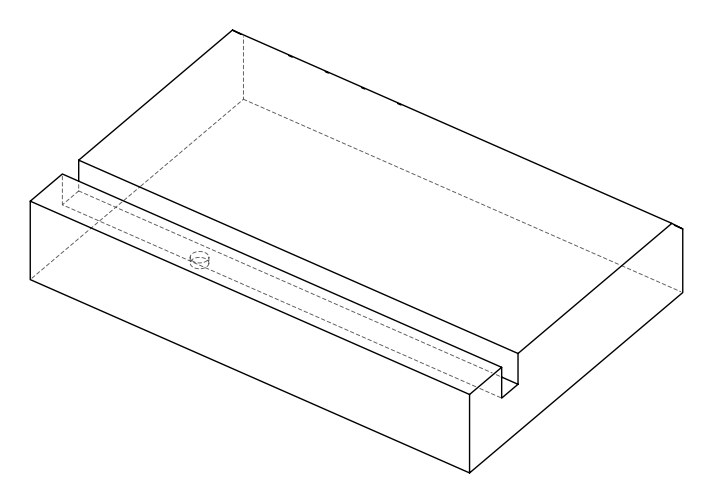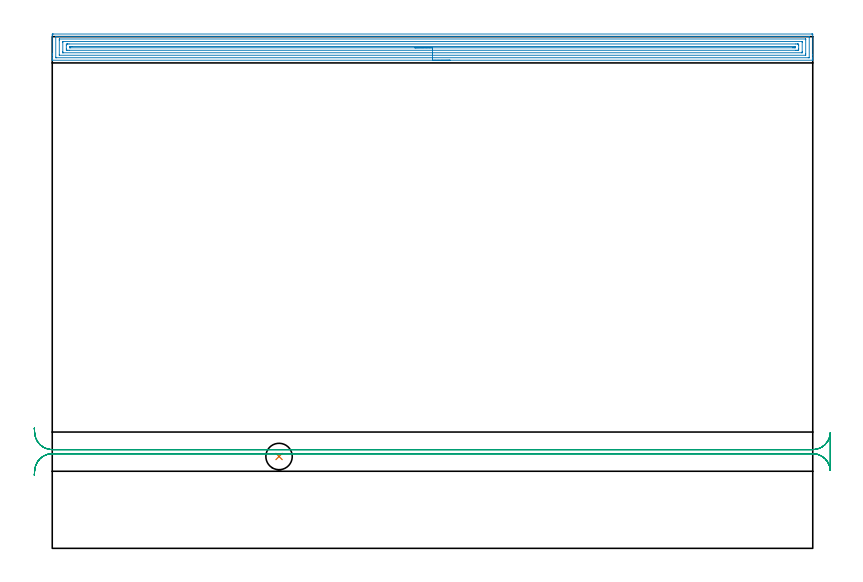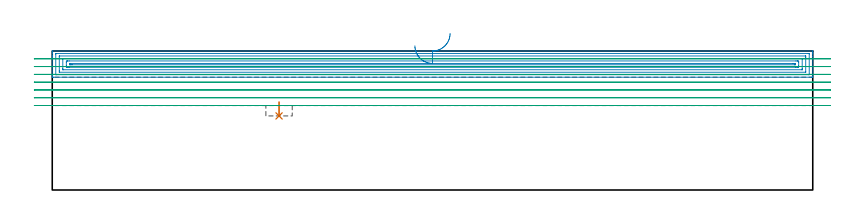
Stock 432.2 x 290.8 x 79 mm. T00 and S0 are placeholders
(PLAN: 3 operations, 2 tool changes, 34.4 min)
(1 INDEXABLE_INSERT_DRILL_BLIND_HOLE_FROM_SOLID | STEP1POCKET | UGT0302_001 | 0.04 min | 6504 mm3)
(2 AREA_MILL | FG_CHAMFER_SURFACE | UGT0205_001 | 20.96 min | 47976 mm3)
(3 MILL_RECTANGULAR_SLOT | SLOT_RECTANGULAR | UGT0201_094 | Follow Part, ap 5, ae 75% | 13.44 min | 293305 mm3)
(TOOL UGT0302_001 | Indexable Insert Drill 15mm | D15 PA180 FL50 Z2)
(TOOL UGT0205_001 | Chamfer Mill 20 x 3 x 45 deg. | D20 FL50 Z2)
(TOOL UGT0201_094 | End mill 20 mm | D20 FL38 Z4)
(OP 1 INDEXABLE_INSERT_DRILL_BLIND_HOLE_FROM_SOLID)
G17 G21 G94 G90
T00 M6
G54
G17 G0 G90 X128.9 Y52.2 S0 M3
G43 Z89. H0
G94 G81 G98 Z42.1 F250. R50.
G80
M5
M2
(OP 2 AREA_MILL)
G17 G21 G94 G90
T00 M6
G54
G17 G0 G90 X226.1 Y277.4 S1061 M3
G43 Z89. H0
G94 G1 X226.062 Z88.128 F250.
X225.948 Z87.263
X225.759 Z86.412
X225.497 Z85.58
X225.163 Z84.774
X224.76 Z84.
X224.292 Z83.264
X223.76 Z82.572
X223.171 Z81.929
X222.528 Z81.339
X221.836 Z80.808
X221.1 Z80.34
X220.326 Z79.937
X219.52 Z79.603
X218.688 Z79.341
X217.836 Z79.152
X216.972 Z79.038
X216.1 Z79.
X0.181
X0.01 Y277.403 Z78.988
X0.002 Y277.567 Z78.825
X0. Y277.738 Z78.661
Y277.984 Z78.415
Y278.697 Z77.698
Y279.932 Z76.465
Y280.455 Z75.94
Y281.072 Z75.323
Y291.621 Z64.777
X0.003 Y291.882 Z64.515
X0.01 Y292.292 Z64.105
X0.207 Y292.296 Z64.102
X0.628 Y292.3 Z64.1
X431.572 Y292.299 Z64.101
X431.993 Y292.296 Z64.102
X432.19 Y292.292 Z64.105
X432.2 Y291.882 Z64.515
Y280.455 Z75.94
Y279.053 Z77.343
Y278.697 Z77.698
Y277.984 Z78.415
Y277.738 Z78.661
X432.198 Y277.567 Z78.825
X432.19 Y277.403 Z78.988
X432.019 Y277.4 Z79.
X216.1
Y278.814 Z77.586
X2.416 Y278.815 Z77.585
X2.295 Y278.816 Z77.584
X2.051 Y278.821 Z77.579
X2.009 Y278.831 Z77.569
X2.005 Y278.863 Z77.537
X2.002 Y278.898 Z77.502
X2. Y279.106 Z77.294
X2.001 Y290.67 Z65.73
X2.003 Y290.779 Z65.621
X2.009 Y290.851 Z65.549
X2.014 Y290.879 Z65.521
X2.03 Y290.881 Z65.519
X2.416 Y290.885 Z65.515
X2.536 Y290.886 Z65.514
X429.784 Y290.885 Z65.515
X429.905 Y290.884 Z65.516
X430.149 Y290.879 Z65.521
X430.191 Y290.869 Z65.531
X430.195 Y290.837 Z65.563
X430.198 Y290.802 Z65.598
X430.2 Y290.594 Z65.806
X430.199 Y279.03 Z77.37
X430.197 Y278.921 Z77.479
X430.191 Y278.849 Z77.551
X430.186 Y278.821 Z77.579
X430.17 Y278.819 Z77.581
X429.784 Y278.815 Z77.585
X429.664 Y278.814 Z77.586
X216.1
Y280.229 Z76.171
X4.128
X4.066 Y280.23 Z76.17
X4.027 Y280.233 Z76.167
X4.011 Y280.235 Z76.165
X4.009 Y280.255 Z76.145
X4.003 Y280.455 Z75.945
X4. Y280.655 Z75.745
Y288.567 Z67.833
X4.003 Y289.245 Z67.155
X4.006 Y289.44 Z66.96
X4.012 Y289.465 Z66.935
X4.033 Y289.467 Z66.933
X4.089 Y289.469 Z66.931
X4.204 Y289.471 Z66.929
X428.072
X428.134 Y289.47 Z66.93
X428.173 Y289.467 Z66.933
X428.189 Y289.465 Z66.935
X428.191 Y289.445 Z66.955
X428.197 Y289.245 Z67.155
X428.2 Y289.045 Z67.355
Y281.133 Z75.267
X428.197 Y280.455 Z75.945
X428.194 Y280.26 Z76.14
X428.188 Y280.235 Z76.165
X428.167 Y280.233 Z76.167
X428.111 Y280.231 Z76.169
X427.996 Y280.229 Z76.171
X216.1
Y281.643 Z74.757
X6.146
X6.063 Y281.645 Z74.755
X6.026 Y281.647 Z74.753
X6.01 Y281.65 Z74.75
X6.008 Y281.671 Z74.729
X6.004 Y281.777 Z74.623
X6. Y282.206 Z74.194
Y287.48 Z68.92
X6.006 Y287.923 Z68.477
X6.01 Y288.031 Z68.369
X6.012 Y288.051 Z68.349
X6.044 Y288.053 Z68.347
X6.113 Y288.055 Z68.345
X6.307 Y288.057 Z68.343
X426.054
X426.137 Y288.055 Z68.345
X426.174 Y288.053 Z68.347
X426.19 Y288.051 Z68.349
X426.192 Y288.029 Z68.371
X426.196 Y287.923 Z68.477
X426.2 Y287.494 Z68.906
Y282.22 Z74.18
X426.194 Y281.777 Z74.623
X426.19 Y281.669 Z74.731
X426.188 Y281.649 Z74.751
X426.156 Y281.647 Z74.753
X426.087 Y281.645 Z74.755
X425.893 Y281.643 Z74.757
X216.1
Y283.057 Z73.343
X9.604
X8.709 Y283.058 Z73.342
X8.675 Y283.059 Z73.341
X8.01 Y283.092 Z73.308
X8.001 Y283.754 Z72.646
X8. Y285.729 Z70.671
X8.003 Y286.389 Z70.011
X8.01 Y286.608 Z69.792
X8.641 Y286.641 Z69.759
X8.675 Y286.642 Z69.758
X9.533 Y286.643 Z69.757
X422.595
X423.491 Y286.642 Z69.758
X423.525 Y286.641 Z69.759
X424.19 Y286.608 Z69.792
X424.199 Y285.946 Z70.454
X424.2 Y283.971 Z72.429
X424.197 Y283.311 Z73.089
X424.19 Y283.092 Z73.308
X423.559 Y283.059 Z73.341
X423.525 Y283.058 Z73.342
X422.667 Y283.057 Z73.343
X216.1
Y284.471 Z71.929
X10.463 Y284.472 Z71.928
X10.078 Y284.475 Z71.925
X10.028 Y284.477 Z71.923
X10.01 Y284.479 Z71.921
X10.008 Y284.497 Z71.903
X10.003 Y284.577 Z71.823
X10.001 Y284.698 Z71.702
Y284.85 Z71.55
X10.003 Y285.078 Z71.322
X10.007 Y285.191 Z71.209
X10.01 Y285.216 Z71.184
X10.026 Y285.222 Z71.178
X10.082 Y285.225 Z71.175
X10.463 Y285.228 Z71.172
X10.972 Y285.229 Z71.171
X11.357
X421.737 Y285.228 Z71.172
X422.122 Y285.225 Z71.175
X422.172 Y285.223 Z71.177
X422.19 Y285.221 Z71.179
X422.192 Y285.203 Z71.197
X422.197 Y285.123 Z71.277
X422.199 Y285.002 Z71.398
Y284.85 Z71.55
X422.197 Y284.622 Z71.778
X422.193 Y284.509 Z71.891
X422.19 Y284.485 Z71.915
X422.174 Y284.478 Z71.922
X422.118 Y284.475 Z71.925
X421.737 Y284.473 Z71.927
X421.228 Y284.471 Z71.929
X420.843
X216.1
X215.228 Z71.967
X214.364 Z72.081
X213.512 Z72.27
X212.68 Z72.532
X211.874 Z72.866
X211.1 Z73.269
X210.364 Z73.737
X209.672 Z74.268
X209.029 Z74.858
X208.44 Z75.501
X207.908 Z76.193
X207.44 Z76.929
X207.037 Z77.703
X206.703 Z78.509
X206.441 Z79.341
X206.252 Z80.192
X206.138 Z81.057
X206.1 Z81.929
G0 Z89.
M5
M2
(OP 3 MILL_RECTANGULAR_SLOT)
G17 G21 G94 G90
T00 M6
G54
G17 G0 G90 X-10.202 Y41.583 S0 M3
G43 Z89. H0
Z74.571
G94 G1 X-9.97 Y44.574 F250.
G2 X0. Y53.8 R10. F500.
G1 X432.2
G2 X442.19 Y44.247 R10.
G1 X442.2
Y65.653
X442.19
G2 X432.2 Y56.1 R10.
G1 X0.
G2 X-9.97 Y65.326 R10.
G1 X-10.202 Y68.317 F250.
G0 Y41.583 Z70.143
G1 X-9.97 Y44.574
G2 X0. Y53.8 R10. F500.
G1 X432.2
G2 X442.19 Y44.247 R10.
G1 X442.2
Y65.653
X442.19
G2 X432.2 Y56.1 R10.
G1 X0.
G2 X-9.97 Y65.326 R10.
G1 X-10.202 Y68.317 F250.
G0 Y41.583 Z65.714
G1 X-9.97 Y44.574
G2 X0. Y53.8 R10. F500.
G1 X432.2
G2 X442.19 Y44.247 R10.
G1 X442.2
Y65.653
X442.19
G2 X432.2 Y56.1 R10.
G1 X0.
G2 X-9.97 Y65.326 R10.
G1 X-10.202 Y68.317 F250.
G0 Y41.583 Z61.286
G1 X-9.97 Y44.574
G2 X0. Y53.8 R10. F500.
G1 X432.2
G2 X442.19 Y44.247 R10.
G1 X442.2
Y65.653
X442.19
G2 X432.2 Y56.1 R10.
G1 X0.
G2 X-9.97 Y65.326 R10.
G1 X-10.202 Y68.317 F250.
G0 Y41.583 Z56.857
G1 X-9.97 Y44.574
G2 X0. Y53.8 R10. F500.
G1 X432.2
G2 X442.19 Y44.247 R10.
G1 X442.2
Y65.653
X442.19
G2 X432.2 Y56.1 R10.
G1 X0.
G2 X-9.97 Y65.326 R10.
G1 X-10.202 Y68.317 F250.
G0 Y41.583 Z52.429
G1 X-9.97 Y44.574
G2 X0. Y53.8 R10. F500.
G1 X432.2
G2 X442.19 Y44.247 R10.
G1 X442.2
Y65.653
X442.19
G2 X432.2 Y56.1 R10.
G1 X0.
G2 X-9.97 Y65.326 R10.
G1 X-10.202 Y68.317 F250.
G0 Y41.583 Z48.
G1 X-9.97 Y44.574
G2 X0. Y53.8 R10. F500.
G1 X432.2
G2 X442.19 Y44.247 R10.
G1 X442.2
Y65.653
X442.19
G2 X432.2 Y56.1 R10.
G1 X0.
G2 X-9.97 Y65.326 R10.
G1 X-10.202 Y68.317 F250.
G0 Z89.
M5
M2
